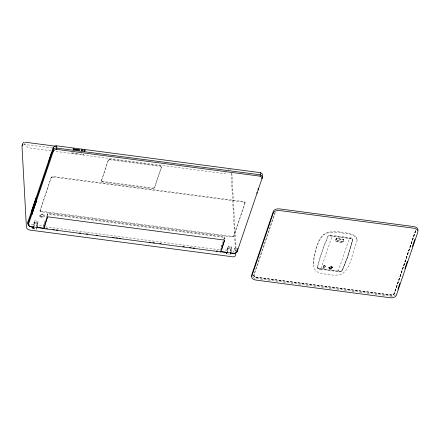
<?xml version="1.0" encoding="UTF-8"?>
<svg xmlns="http://www.w3.org/2000/svg" width="440" height="440" viewBox="0 0 440 440"><rect width="100%" height="100%" fill="white"/><g stroke="black" fill="none" stroke-linecap="round" stroke-linejoin="round"><path stroke-width="0.33" stroke-dasharray="2.2 1.65" d="M29.865 225.33L29.761 224.219M34.172 224.29L34.656 220.836L38.104 221.293L37.62 224.741M36.746 227.321L36.79 225.159L38.104 221.293M39.99 210.931L51.304 177.149L53.086 176.473L244.206 201.663L245.113 202.477L245.102 203.016L233.728 236.462L232.37 236.979L40.898 211.745L39.99 210.931L51.304 177.149M40.898 211.745L40.909 211.206L40.002 210.392M47.553 216.106L47.608 213.538L224.648 236.869L224.593 239.437M51.293 177.694L53.075 177.018L53.086 176.473M101.326 181.159L108.433 159.764L109.89 159.209L160.512 165.88L161.486 166.755L161.475 167.299L154.38 188.149L153.126 188.628L102.163 181.913L101.326 181.159L108.433 159.764M102.163 181.913L102.179 181.374L101.338 180.62M108.422 160.303L109.879 159.748L109.89 159.209M153.126 188.628L153.137 188.089L154.391 187.611L161.486 166.755M154.38 188.149L154.391 187.611M161.475 167.299L160.501 166.419L160.512 165.88M220.369 250.976L220.402 249.354L224.648 236.869M227.585 250.448L228.245 248.518L228.289 246.356L231.737 246.813L231.693 248.974L231.033 250.905M232.37 236.979L232.381 236.434L233.739 235.923L245.113 202.477M233.728 236.462L233.739 235.923M233.849 252.208L233.877 251.13L230.423 250.674L231.737 246.813M245.102 203.016L244.195 202.202L244.206 201.663M313.225 264.061C315.084 253.682 315.992 236.06 328.136 232.348C335.704 230.89 343.591 232.023 350.922 234.075C354.662 234.982 358.798 237.864 356.576 242.374C351.83 252.5 351.775 267.899 341.506 274.192A9.432 8.283 11.5 0 1 338.959 274.901L334.367 275.275L321.75 273.609L317.752 272.102A9.432 7.827 -23.7 0 1 315.777 270.798C310.013 264.209 315.42 254.095 316.817 246.758C318.868 241.191 321.866 233.376 328.713 232.755A9.432 1.727 -3.8 0 1 331.249 232.414L335.841 232.177L348.458 233.844L352.457 235.213A9.432 2.184 15.2 0 1 354.442 236.148L356.296 237.496L357.055 239.921M317.488 267.119L317.57 268.318L318.698 269.077L340.054 271.904L341.699 271.535L347.166 258.368L352.732 239.916L352.644 238.711L351.555 237.985L330.182 235.158L328.334 235.648L327.327 237.672A523.221 309.018 1.2 0 0 317.922 265.326L317.526 267.427L318.901 268.345L340.274 271.15L341.902 270.639L342.903 268.62A523.221 309.018 1.2 0 0 352.308 240.961L352.743 239.168M319.154 268.895L319.385 269.17M323.076 267.619L323.521 266.211A0.891 0.528 1.2 0 1 324.572 265.815A0.891 0.528 1.2 0 1 325.27 266.442M325.188 266.315A0.803 0.473 1.2 0 0 324.137 265.755A0.803 0.473 1.2 0 0 323.868 266.558A0.803 0.473 1.2 0 0 325.188 266.315L325.199 266.189M323.087 267.482A0.891 0.528 1.2 0 0 323.791 268.109A0.891 0.528 1.2 0 0 324.836 267.713L325.286 266.189M328.933 267.944L328.939 267.575M329.417 267.553L330.308 267.438M320.936 268.642L331.727 237.38L331.496 236.451L330.363 235.697M332.607 267.856L332.613 267.482M335.94 240.246L336.364 238.871A0.616 0.363 1.2 0 1 336.991 238.634L343.167 239.481A0.616 0.363 1.2 0 1 343.624 239.828L343.624 239.987A0.616 0.363 1.2 0 0 343.206 239.613L336.985 238.794A0.616 0.363 1.2 0 0 336.358 239.03L335.94 240.246A0.616 0.363 1.2 0 0 336.347 240.674L342.562 241.494A0.616 0.363 1.2 0 0 343.189 241.257L343.624 239.828M343.827 239.998L343.827 239.839A0.825 0.484 1.2 0 0 343.167 239.322L337.111 238.524A0.825 0.484 1.2 0 0 336.144 238.893L335.473 240.862A0.825 0.484 1.2 0 0 336.116 241.445L342.177 242.242A0.825 0.484 1.2 0 0 343.145 241.874M338.712 271.37L338.459 270.446L348.931 239.646L349.553 238.953L351.131 238.436M329.395 267.482C329.973 266.393 330.891 268.125 329.472 267.526M34.337 224.202L34.221 222.046L33.22 224.763M37.648 225.5L37.802 222.536L34.221 222.046M227.876 250.206L227.898 247.203L226.892 249.92M231.325 250.657L231.479 247.698L227.898 247.203M36.492 226.078L37.675 222.503M230.17 251.235L231.347 247.66M24.646 143.204L24.387 144.232L28.32 147.763L51.464 150.81M228.762 170.104L229.02 169.076M34.656 220.836L33.341 224.703L29.893 224.246M43.571 225.401L47.608 213.538M45.045 221.568L43.351 226.562L43.362 226.023L38.759 225.418M46.959 215.952L47.597 214.082L224.637 237.413L223.999 239.283M221.452 246.774L222.728 243.029M228.289 246.356L226.974 250.217L223.031 249.7M274.879 212.861L253.765 275.099A3.35 1.98 1.2 0 0 256.394 277.464L390.44 295.13A3.35 1.98 1.2 0 0 394.383 293.629L415.932 230.263M275.363 212.251L254.029 275.132A3.086 1.821 1.2 0 0 256.449 277.31M343.816 239.905L343.139 242.033A0.825 0.484 1.2 0 1 342.172 242.402L336.111 241.604A0.825 0.484 1.2 0 1 335.467 241.021L336.138 239.052A0.825 0.484 1.2 0 1 337.106 238.684M415.718 230.747L394.383 293.469A3.35 1.98 1.2 0 1 390.445 294.965M234.493 247.918L234.344 249.238L234.52 247.924L237.122 248.265M343.216 241.049L343.195 241.098A0.616 0.363 1.2 0 1 342.568 241.335L336.347 240.515A0.616 0.363 1.2 0 1 335.935 240.141M329.401 267.41L330.291 267.388M331.21 267.647L331.634 267.344L332.096 267.625M332.112 267.68C331.375 268.626 330.737 266.964 332.041 267.564M234.344 249.238L236.313 249.502M332.074 267.746L331.227 267.696M236.681 250.069L235.461 250.85L233.877 251.13M320.826 268.73L319.814 269.148M225.907 172.667L224.351 173.586L54.863 151.261M23.507 144.386L52.283 147.906M320.056 269.077L319.374 269.143M109.879 159.748L160.501 166.419M102.179 181.374L153.137 188.089M53.075 177.018L244.195 202.202M330.363 235.928L351.125 238.667M40.909 211.206L232.381 236.434M34.606 223.003L38.06 223.454M228.245 248.518L231.693 248.974M45.392 226.831L220.391 249.893M33.297 226.864L36.168 227.244M228.08 252.532L229.801 252.764M34.397 227.161L36.366 227.425M228.525 252.747L229.84 252.918M227.843 253.935L229.57 254.161M343.123 239.437L343.206 239.454A0.825 0.484 1.2 0 1 343.811 240.059M339.581 271.832L339.147 271.662M230.06 169.482L230.846 170.099M231.127 173.344L235.516 251.345M231.875 173.222L236.11 250.663M253.022 277.404A5.363 3.168 1.2 0 0 256.003 278.46L390.049 296.125A5.363 3.168 1.2 0 0 395.555 294.861M253.77 274.94A3.35 1.98 1.2 0 0 256.399 277.305L390.495 294.976A3.086 1.821 1.2 0 0 394.119 293.596L415.668 230.225A3.086 1.821 1.2 0 0 415.723 229.994L415.729 229.829A3.086 1.821 1.2 0 1 415.674 230.065L394.125 293.436A3.086 1.821 1.2 0 1 390.495 294.811L256.449 277.151A3.086 1.821 1.2 0 1 254.034 274.973M83.595 153.972A0.671 0.533 18.8 0 1 83.793 154.781A0.671 0.533 18.8 0 1 82.83 154.759A0.671 0.533 18.8 0 1 82.803 153.956M325.27 266.327A0.891 0.528 1.2 0 0 324.572 265.694A0.891 0.528 1.2 0 0 323.521 266.096L323.092 267.361A0.891 0.528 1.2 0 0 323.791 267.993A0.891 0.528 1.2 0 0 324.841 267.591M71.819 152.74L71.808 153.28L78.38 154.149L78.392 153.604L71.819 152.74M317.504 267.361L317.796 268.318A1.771 1.062 6.7 0 0 318.263 268.659L340.725 271.623A1.771 1.023 -4.2 0 0 341.358 271.42L342.205 270.617L346.17 260.7A511.742 279.609 -13 0 0 349.932 249.634L352.709 239.723L352.435 238.893A1.771 1.023 -4.2 0 0 351.951 238.612L329.522 235.648A1.771 1.062 6.7 0 0 328.856 235.78L328.009 236.467L324.049 246.219A511.742 311.443 16.2 0 0 320.287 257.29L317.504 267.361M41.751 216.139L41.487 216.915L41.855 216.959L42.119 216.189L41.751 216.139M41.08 216.348L40.838 216.507A1.914 1.127 1.2 0 1 40.904 214.775A1.914 1.127 1.2 0 1 43.78 215.155A1.914 1.127 1.2 0 1 42.713 216.75L42.598 216.546A1.546 0.913 1.2 0 0 43.456 215.254A1.546 0.913 1.2 0 0 41.135 214.951A1.546 0.913 1.2 0 0 41.08 216.348M80.289 154.418A0.671 0.533 18.8 0 0 81.395 154.319A0.671 0.533 18.8 0 0 80.603 153.555A0.671 0.533 18.8 0 0 80.289 154.418M40.332 216.838A2.679 1.584 1.2 0 0 44.732 216.018A2.679 1.584 1.2 0 0 41.245 214.165A2.679 1.584 1.2 0 0 40.332 216.838M329.555 268.703A1.843 1.089 1.2 0 0 332.574 268.136A1.843 1.089 1.2 0 0 330.176 266.86A1.843 1.089 1.2 0 0 329.555 268.703M329.56 268.329A1.843 1.089 1.2 0 0 332.58 267.768A1.843 1.089 1.2 0 0 330.187 266.492A1.843 1.089 1.2 0 0 329.56 268.329M323.862 266.679A0.803 0.473 1.2 0 0 325.182 266.431A0.803 0.473 1.2 0 0 324.137 265.876A0.803 0.473 1.2 0 0 323.862 266.679M329.555 268.538A1.843 1.089 1.2 0 0 332.58 267.977A1.843 1.089 1.2 0 0 330.182 266.701A1.843 1.089 1.2 0 0 329.555 268.538"/><path stroke-width="0.66" d="M36.404 199.54L36.515 200.712L36.201 199.584L53.119 149.831L54.087 148.704L55.902 147.978L260.507 174.834L262.048 175.797L262.427 177.298L261.954 178.706L261.596 177.111L260.062 176.16L56.733 149.364C57.525 144.738 55.253 145.046 53.163 147.67L28 221.667C26.73 225.143 29.876 227.645 33.297 226.864M31.499 211.723L31.774 214.649L31.499 211.723L36.24 197.786L36.201 199.584M31.807 213.065L31.917 214.236L31.636 211.305M32.049 213.846L31.768 210.92L31.878 212.091M31.862 212.333L31.9 210.535L32.181 213.461L31.862 212.333L31.73 212.724M31.994 211.948L32.032 210.149L32.307 213.076L32.164 209.759L32.439 212.691L32.126 211.563M32.461 211.129L32.571 212.3L32.296 209.374M32.39 210.788L32.428 208.989L32.703 211.915L32.39 210.788L32.258 211.178M32.522 210.403L32.56 208.604L32.835 211.53L32.687 208.214L32.967 211.145L32.654 210.018M32.785 209.632L32.819 207.829L33.099 210.755L32.95 207.444L33.231 210.37L32.912 209.242M33.363 209.985L33.083 207.059L33.193 208.23M33.176 208.472L33.215 206.668L33.489 209.6L33.176 208.472L33.044 208.857M33.308 208.087L33.347 206.283L33.622 209.209L33.479 205.898L33.754 208.824L33.44 207.697M33.776 207.268L33.886 208.439L33.611 205.513M33.704 206.927L33.743 205.123L34.018 208.054L33.704 206.927L33.572 207.312M33.836 206.542L33.869 204.738L34.15 207.663L34.001 204.353L34.282 207.279L33.968 206.151M34.095 205.766L34.133 203.968L34.414 206.894L34.265 203.577L34.546 206.509L34.227 205.381M34.358 204.996L34.397 203.192L34.672 206.118L34.529 202.807L34.804 205.733L34.491 204.606M34.623 204.221L34.661 202.422L34.936 205.348L34.793 202.031L35.068 204.963L34.755 203.836M35.09 203.401L35.2 204.573L34.925 201.647M35.019 203.06L35.057 201.262L35.332 204.188L35.019 203.06L34.887 203.451M35.151 202.675L35.184 200.877L35.464 203.803L35.316 200.486L35.596 203.418L35.277 202.29M35.409 201.905L35.448 200.101L35.728 203.027L35.58 199.716L35.855 202.642L35.541 201.514M35.673 201.13L35.712 199.331L35.987 202.257L35.844 198.941L36.119 201.867L35.805 200.745M35.937 200.36L35.976 198.556L36.251 201.482L36.108 198.171L36.383 201.097L36.069 199.969M49.126 161.579L49.159 159.891L51.53 152.916L51.497 154.605M50.309 158.092L50.347 156.404M53.163 147.67L53.345 151.217L28.562 224.092C28.155 226.815 31.966 227.073 33.737 227.079M230.494 253.006C232.645 253.941 237.622 253.737 237.259 250.327M256.949 193.446L256.971 192.319M258.137 189.959L258.17 188.271M56.436 145.783L260.557 172.673L260.062 176.16M262.433 175.791L262.399 177.413L237.171 251.587M262.471 175.137L262.091 173.635L260.557 172.673M237.578 249.249L237.6 249.667L237.76 249.288M237.826 248.776L237.826 248.407M32.819 227.227L32.89 228.586M226.496 252.39L226.567 253.748M34.199 225.044L33.022 228.624M37.648 225.5L36.471 229.081M24.024 142.335L22.776 143.369L22 146.328L26.417 227.194L27.049 228.58L28.16 229.559L29.2 229.977L233.184 256.861C235.015 257.037 236.209 255.052 235.626 253.402M28 221.667L28.352 223.284M227.7 251.064L226.694 253.781M231.149 251.521L230.148 254.238M43.962 228.624L47.537 216.782L224.582 240.114L221.007 251.955L43.962 228.624L43.318 228.184L36.746 227.321M233.778 253.44L234.454 253.264M31.598 213.109L27.951 223.828L28.562 224.092M47.537 216.782L43.599 228.377L37.026 227.507M221.513 249.128L224.582 240.114M397.898 289.201L399.877 283.382M404.932 268.51L407.352 261.399M412.412 246.527L414.827 239.41M22.099 145.799L22.776 144.798M237.237 251.411L235.417 253.011M53.345 151.217L54.714 149.847L56.733 149.364M24.904 142.175L56.205 146.3M46.041 228.542L47.399 228.723M52.85 229.444L54.208 229.62M56.254 229.889L57.613 230.071M79.404 232.941L80.767 233.123M86.213 233.838L87.576 234.02M96.426 235.186L97.79 235.362M112.772 237.336L114.13 237.518M116.177 237.787L117.535 237.969M119.581 238.238L120.939 238.414M149.54 242.181L150.904 242.363M152.944 242.632L154.308 242.814M159.753 243.529L161.117 243.711M182.908 246.582L184.267 246.758M189.717 247.478L191.076 247.66M193.122 247.929L194.48 248.105M216.271 250.976L217.635 251.157M225.615 252.208L220.358 251.515L221.007 251.955M230.379 252.835L233.827 253.292M220.638 251.708L227.865 252.659M33.594 228.701L34.744 228.85M29.843 226.407L30.454 226.644M417.907 230.357A5.363 3.168 1.2 0 0 413.699 226.573L279.659 208.912A5.363 3.168 1.2 0 0 273.35 211.31L251.801 274.676A5.363 3.168 1.2 0 0 251.977 276.315M73.134 148.874L73.123 149.419L79.695 150.282L79.706 149.743L73.134 148.874M273.317 212.933L251.763 276.298A5.363 3.168 1.2 0 0 255.97 280.082L390.016 297.748A5.363 3.168 1.2 0 0 396.325 295.35L417.874 231.979A5.363 3.168 1.2 0 0 413.666 228.195L279.62 210.535A5.363 3.168 1.2 0 0 273.317 212.933M84.101 150.854A0.671 0.533 18.8 0 0 85.206 150.761A0.671 0.533 18.8 0 0 84.414 149.99A0.671 0.533 18.8 0 0 84.101 150.854M81.604 150.557A0.671 0.533 18.8 0 0 82.709 150.458A0.671 0.533 18.8 0 0 81.917 149.688A0.671 0.533 18.8 0 0 81.604 150.557"/></g></svg>
